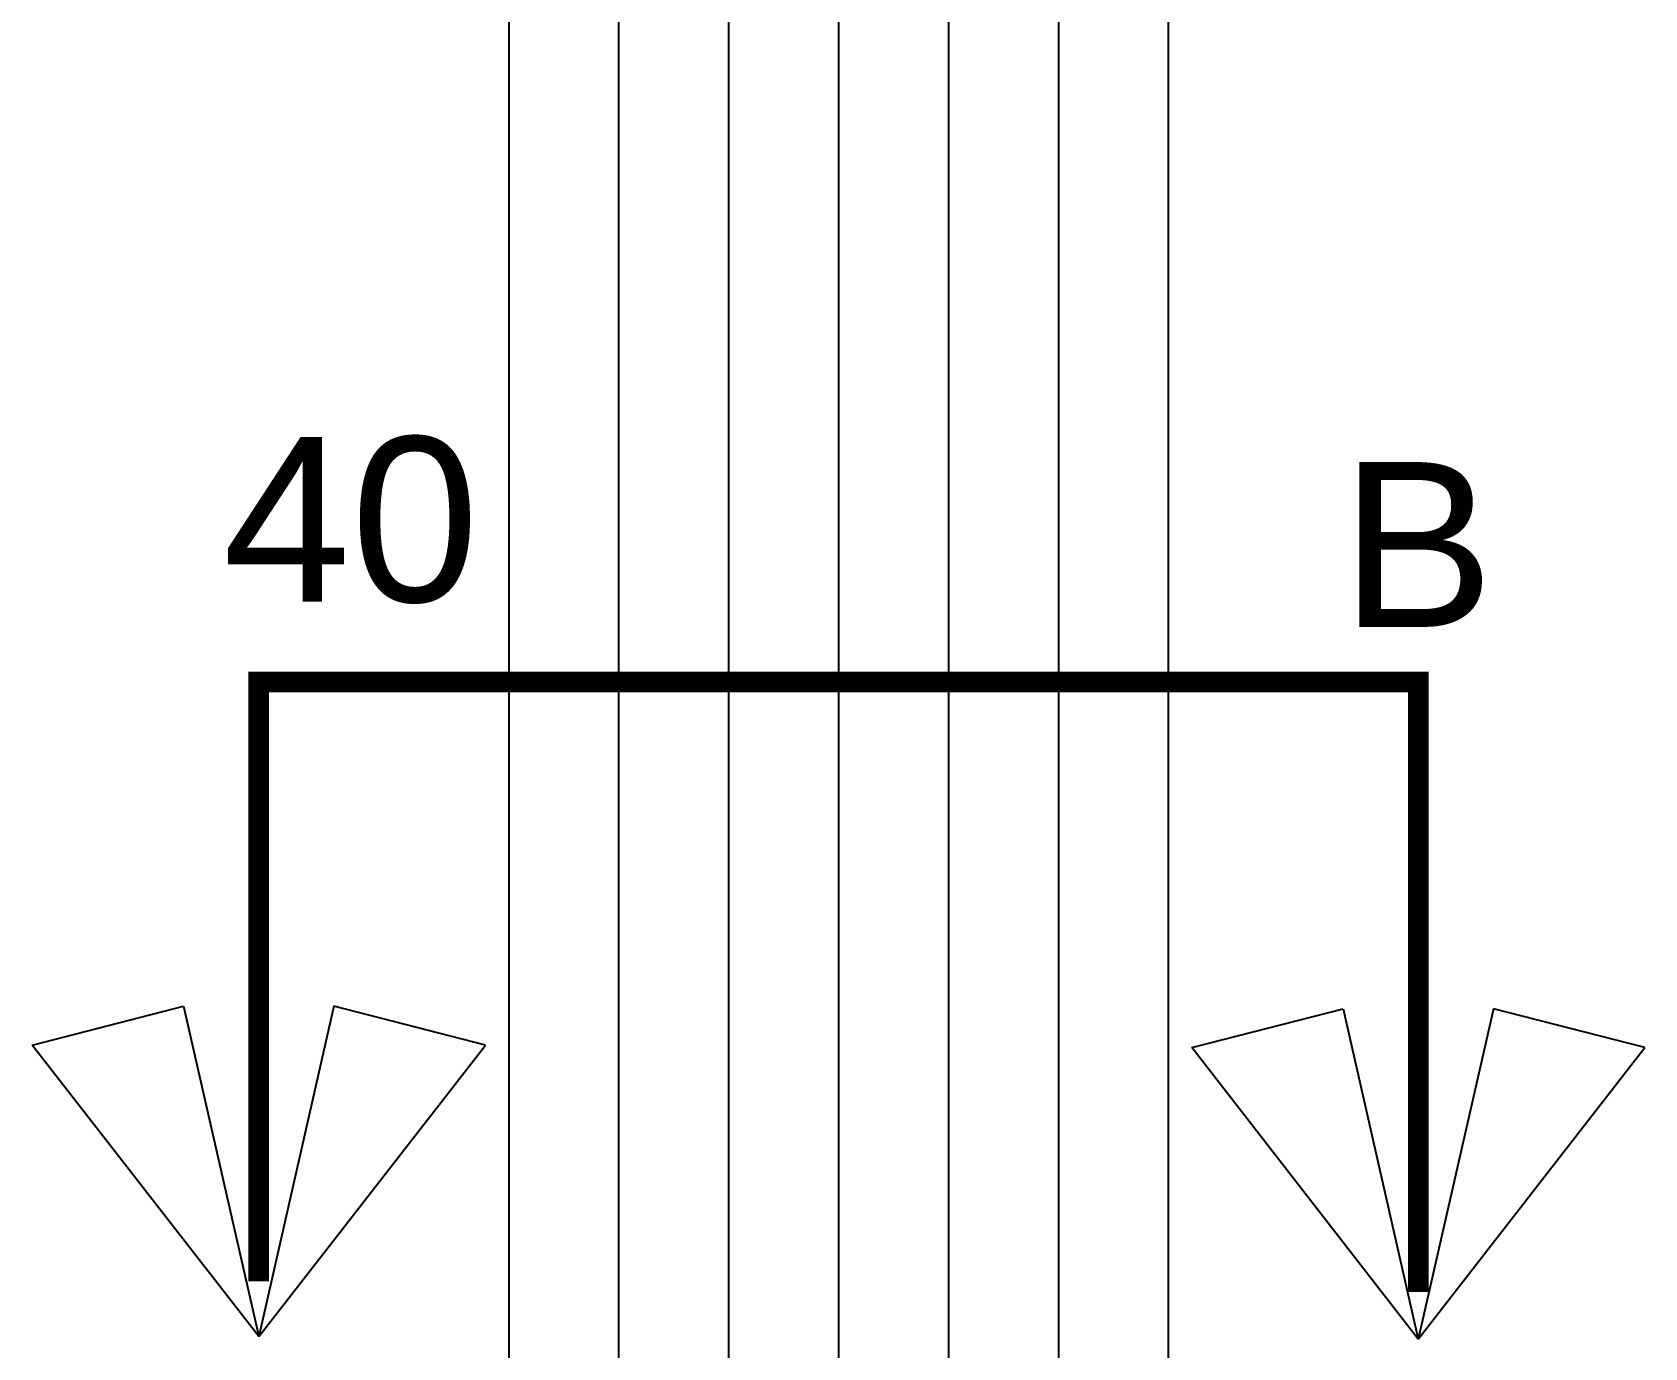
# Model space of a CAD drawing. Header units: inches. Extents: x -1316 to 22433, y -200 to 8737.
# Drawn here: x 143.18 to 165.19, y 824.28 to 842.23 of the extents above; entities that cross this region are included whole.
import ezdxf

# ---------------------------------------------------------------- set-up
doc = ezdxf.new("R2010")
doc.units = ezdxf.units.IN
doc.header["$LTSCALE"] = 10
doc.header["$MEASUREMENT"] = 0
doc.layers.get('0').update_dxf_attribs({"linetype": 'CONTINUOUS'})
doc.layers.add('S-ROOF', color=2, linetype='CONTINUOUS')
doc.layers.add('S-WALL', color=6, linetype='CONTINUOUS')
doc.layers.add('VIEWPORT', color=14, linetype='CONTINUOUS', plot=False)
doc.styles.add('style1', font='arial.ttf')

# ---------------------------------------------------------------- blocks, each defined once
blk = doc.blocks.new('*U363')
for p, q in [((-9.695, 15.942), (-15.19, 8.87)), ((-11.518, 7.927), (-9.695, 15.942)), ((-9.695, 15.942), (-4.2, 8.87)), ((-7.872, 7.927), (-9.695, 15.942)), ((18.429, 15.878), (12.934, 8.806)), ((16.606, 7.863), (18.429, 15.878)), ((18.429, 15.878), (23.925, 8.806)), ((20.253, 7.863), (18.429, 15.878)), ((-15.19, 8.87), (-11.518, 7.927)), ((-4.2, 8.87), (-7.872, 7.927)), ((12.934, 8.806), (16.606, 7.863)), ((23.925, 8.806), (20.253, 7.863))]:
    blk.add_line(p, q)
at = {"const_width": 0.5}
for points in [[(-9.695, 14.794), (-9.695, 0), (18.429, 0)], [(18.429, 14.539), (18.429, 0), (-9.695, 0)]]:
    blk.add_lwpolyline(points, dxfattribs=at)
at = {"insert": (19.303, -5.945), "char_height": 4, "width": 6.73569, "attachment_point": 1, "rotation": 180, "style": 'style1'}
blk.add_mtext('40', dxfattribs=at)
at = {"style": 'style1'}
blk.add_attdef('#', (-7.81, -1.334), '', height=4, rotation=180, dxfattribs=at)
blk = doc.blocks.new('*U663')
at = {"layer": 'S-WALL'}
for p, q in [((-126.67192, 110.78519), (-126.67192, 15.78519)), ((-126.67192, 110.78519), (-126.67192, 17.28519)), ((-128.17192, 109.28519), (-128.17192, 17.28519)), ((-125.17192, 109.28519), (-125.17192, 17.28519)), ((-131.17192, 100.03519), (-131.17192, 17.28519)), ((-129.67192, 100.03519), (-129.67192, 17.28519)), ((-123.67192, 100.03519), (-123.67192, 17.28519)), ((-122.17192, 100.03519), (-122.17192, 17.28519))]:
    blk.add_line(p, q, dxfattribs=at)
at = {"layer": 'VIEWPORT', "xscale": 0.5625, "yscale": 0.5625, "zscale": 0.5625, "rotation": 180}
blk.add_blockref('*U363', (-124.21531, 72.71846), dxfattribs=at).add_auto_attribs({'#': 'B'})

msp = doc.modelspace()

# ---------------------------------------------------------------- block references
at = {"layer": 'S-ROOF'}
msp.add_blockref('*U663', (280.85632, 760.64967), dxfattribs=at)

doc.saveas('drawing.dxf')
